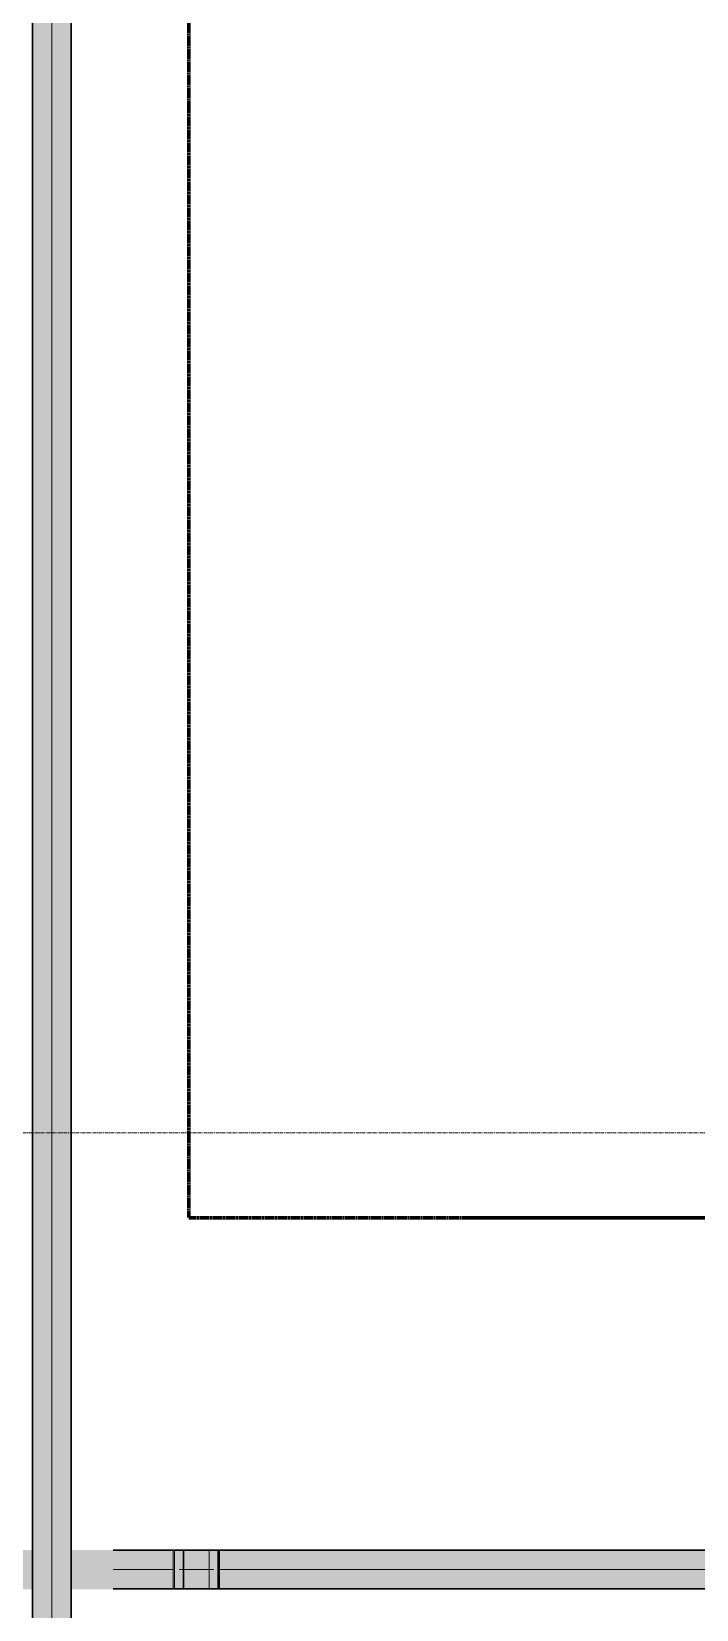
# Model space of a CAD drawing. Header units: millimetres. Extents: x -4948 to 42228, y -4856 to 69378.
# Drawn here: x 25910 to 28442, y 40277 to 46285 of the extents above; entities that cross this region are included whole.
import ezdxf

# ---------------------------------------------------------------- set-up
doc = ezdxf.new("R2010")
doc.units = ezdxf.units.MM
doc.linetypes.add('Линия сетки', pattern=[22.225, 12.7, -3.175, 3.175, -3.175])
doc.linetypes.add('Штрих 3 х 1_5 мм', pattern=[4.5, 3, -1.5])
for name, color, linetype, lineweight in [('A-AREA', 32, 'Continuous', 9), ('A-DETL-THIN', 151, 'Continuous', 13), ('E-CABL-TRAY', 211, 'Continuous', 9), ('E-CABL-TRAY-CNTR', 211, 'Continuous', 9), ('S-GRID', 1, 'Continuous', 30)]:
    doc.layers.add(name, color=color, linetype=linetype, lineweight=lineweight)

# ---------------------------------------------------------------- blocks, each defined once
blk = doc.blocks.new('27ELB-RD-AR-0000-BIM_rvt-1-1 этаж отм_ _0_000 лотки')
at = {"layer": 'A-AREA', "color": 252, "linetype": 'Штрих 3 х 1_5 мм', "lineweight": 70}
for p, q in [((26508.9, 63692.1), (26508.9, 41768.1)), ((26508.9, 41768.1), (28508.9, 41768.1)), ((27583.9, 41768.1), (28508.9, 41768.1))]:
    blk.add_line(p, q, dxfattribs=at)
blk = doc.blocks.new('27ELB-RD-KR2-0000-BIM_rvt-1-1 этаж отм_ _0_000 лотки')
at = {"layer": 'S-GRID', "color": 252, "linetype": 'Линия сетки', "lineweight": 9}
blk.add_line((-4948, 42092.1), (41228.1, 42092.1), dxfattribs=at)
blk = doc.blocks.new('СКС-Угол вертикальный внешний CD 45-S5-Combitech-DKC - СКС-Угол вертикальный внешний CD 45-S5-Combitech-DKC-V192-1 этаж отм_ _0_000 лотки')
at = {"layer": 'E-CABL-TRAY', "lineweight": 13}
for points in [[(26604.5, 40353.8), (26625.2, 40353.8), (26625.2, 40503.8), (26587, 40503.8), (26587, 40353.8), (26595.7, 40353.8)], [(26625.2, 40353.8), (26626.2, 40353.8), (26625.2, 40483)]]:
    blk.add_hatch(color=160, dxfattribs=at).paths.add_polyline_path(points, flags=0)
at = {"layer": 'E-CABL-TRAY', "color": 170}
for p, q in [((26586.3, 40353.8), (26586.3, 40503.8)), ((26586.3, 40503.8), (26587, 40503.8)), ((26587, 40503.8), (26625.2, 40503.8)), ((26625.2, 40503.8), (26626.2, 40503.8)), ((26626.2, 40503.8), (26626.2, 40353.8)), ((26587, 40353.8), (26586.3, 40353.8)), ((26625.2, 40353.8), (26587, 40353.8)), ((26625.2, 40353.8), (26626.2, 40353.8))]:
    blk.add_line(p, q, dxfattribs=at)
blk = doc.blocks.new('СКС-Угол вертикальный внутренний CS 45-S5-Combitech-DKC - СКС-Угол вертикальный внутренний CS 45-S5-Combitech-DKC-V205-1 этаж отм_ _0_000 лотки')
at = {"layer": 'E-CABL-TRAY', "lineweight": 13}
for points in [[(26452.7, 40353.8), (26454, 40353.8), (26454, 40503.8), (26451.1, 40503.8), (26451.1, 40353.8)], [(26488.2, 40356.4), (26488.2, 40501.3), (26454.7, 40501.3), (26454.7, 40356.4)]]:
    blk.add_hatch(color=160, dxfattribs=at).paths.add_polyline_path(points, flags=0)
at = {"layer": 'A-DETL-THIN', "color": 160}
blk.add_line((26490, 40353.8), (26490, 40503.8), dxfattribs=at)
at = {"layer": 'E-CABL-TRAY', "color": 170}
for p, q in [((26450.1, 40353.8), (26450.1, 40503.8)), ((26450.1, 40503.8), (26451.1, 40503.8)), ((26451.1, 40503.8), (26454, 40503.8)), ((26454.7, 40503.8), (26454, 40503.8)), ((26454.7, 40503.8), (26454.7, 40353.8)), ((26451.1, 40353.8), (26450.1, 40353.8)), ((26454, 40353.8), (26451.1, 40353.8)), ((26454, 40353.8), (26454.7, 40353.8))]:
    blk.add_line(p, q, dxfattribs=at)

msp = doc.modelspace()

# ---------------------------------------------------------------- hatches: boundary and pattern name
at = {"layer": 'E-CABL-TRAY', "lineweight": 5}
for color, points in [(3, [(25912.7, 31222.1), (25915.3, 31222.1), (25915.3, 54233), (25912.7, 54233), (25912.7, 31277.3)]), (3, [(25915.3, 31222.1), (26060.2, 31222.1), (26060.2, 54233), (25915.3, 54233), (25915.3, 31277.3)]), (3, [(26060.2, 31222.1), (26062.7, 31222.1), (26062.7, 54233), (26060.2, 54233), (26060.2, 31277.3)]), (5, [(26586.3, 40501.3), (26586.3, 40503.8), (26454.7, 40503.8), (26454.7, 40501.3)]), (5, [(26586.3, 40356.4), (26586.3, 40501.3), (26488.2, 40501.3), (26488.2, 40356.4)]), (5, [(30910.8, 40501.3), (32193.9, 40501.3), (32193.9, 40503.8), (26626.2, 40503.8), (26626.2, 40501.3), (29549.3, 40501.3)]), (5, [(30910.8, 40356.4), (32193.9, 40356.4), (32193.9, 40501.3), (26626.2, 40501.3), (26626.2, 40356.4), (29549.3, 40356.4)]), (5, [(26586.3, 40353.8), (26586.3, 40356.4), (26454.7, 40356.4), (26454.7, 40353.8)]), (5, [(30910.8, 40353.8), (32193.9, 40353.8), (32193.9, 40356.4), (26626.2, 40356.4), (26626.2, 40353.8), (29549.3, 40353.8)])]:
    msp.add_hatch(color=color, dxfattribs=at).paths.add_polyline_path(points, flags=0)
h = msp.add_hatch(color=5, dxfattribs=at)
h.paths.add_polyline_path([(26145.6, 40501.3), (26450.1, 40501.3), (26450.1, 40503.8), (26062.7, 40503.8), (26062.7, 40501.3)], flags=0)
h.paths.add_polyline_path([(25527.4, 40501.3), (25912.7, 40501.3), (25912.7, 40503.8), (25527.4, 40503.8)], flags=0)
h = msp.add_hatch(color=5, dxfattribs=at)
h.paths.add_polyline_path([(25527.4, 40356.4), (25912.7, 40356.4), (25912.7, 40501.3), (25527.4, 40501.3)], flags=0)
h.paths.add_polyline_path([(26062.7, 40356.4), (26450.1, 40356.4), (26450.1, 40501.3), (26062.7, 40501.3)], flags=0)
h = msp.add_hatch(color=5, dxfattribs=at)
h.paths.add_polyline_path([(26145.6, 40353.8), (26450.1, 40353.8), (26450.1, 40356.4), (26062.7, 40356.4), (26062.7, 40353.8)], flags=0)
h.paths.add_polyline_path([(25527.4, 40353.8), (25912.7, 40353.8), (25912.7, 40356.4), (25527.4, 40356.4)], flags=0)

# ---------------------------------------------------------------- linework, layer by layer
at = {"layer": 'A-DETL-THIN', "color": 160}
for p, q in [((26586.3, 40501.3), (26619.8, 40501.3)), ((26619.8, 40501.3), (26619.8, 40356.4)), ((26621.6, 40353.8), (26621.6, 40503.8)), ((26603.9, 40428.8), (26586.3, 40428.8)), ((26619.8, 40356.4), (26586.3, 40356.4))]:
    msp.add_line(p, q, dxfattribs=at)
at = {"layer": 'E-CABL-TRAY', "color": 90}
for p, q in [((25912.7, 31222.1), (25912.7, 54233)), ((25915.3, 31222.1), (25915.3, 54233)), ((26060.2, 31222.1), (26060.2, 54233)), ((26062.7, 31222.1), (26062.7, 54233))]:
    msp.add_line(p, q, dxfattribs=at)
at = {"layer": 'E-CABL-TRAY', "color": 170}
for p, q in [((26450.1, 40503.8), (26221.5, 40503.8)), ((26450.1, 40501.3), (26221.5, 40501.3)), ((26450.1, 40503.8), (26450.1, 40501.3)), ((26454.7, 40501.3), (26454.7, 40503.8)), ((26586.3, 40503.8), (26454.7, 40503.8)), ((26586.3, 40501.3), (26454.7, 40501.3)), ((26488.2, 40356.4), (26488.2, 40501.3)), ((26586.3, 40503.8), (26586.3, 40501.3)), ((26626.2, 40501.3), (26626.2, 40503.8)), ((32193.9, 40503.8), (26626.2, 40503.8)), ((32193.9, 40501.3), (26626.2, 40501.3)), ((26450.1, 40356.4), (26221.5, 40356.4)), ((26450.1, 40353.8), (26221.5, 40353.8)), ((26450.1, 40356.4), (26450.1, 40353.8)), ((26454.7, 40353.8), (26454.7, 40356.4)), ((26586.3, 40356.4), (26454.7, 40356.4)), ((26586.3, 40353.8), (26454.7, 40353.8)), ((26586.3, 40356.4), (26586.3, 40353.8)), ((26626.2, 40353.8), (26626.2, 40356.4)), ((32193.9, 40356.4), (26626.2, 40356.4)), ((32193.9, 40353.8), (26626.2, 40353.8))]:
    msp.add_line(p, q, dxfattribs=at)
at = {"layer": 'E-CABL-TRAY-CNTR', "color": 90}
msp.add_line((25987.7, 31469.2), (25987.7, 54233), dxfattribs=at)
at = {"layer": 'E-CABL-TRAY-CNTR', "color": 170}
for p, q in [((26450.1, 40428.8), (26221.5, 40428.8)), ((26586.3, 40428.8), (26472.3, 40428.8)), ((31946.7, 40428.8), (26626.2, 40428.8))]:
    msp.add_line(p, q, dxfattribs=at)

# ---------------------------------------------------------------- block references
at = {"lineweight": 5}
for name in ['27ELB-RD-KR2-0000-BIM_rvt-1-1 этаж отм_ _0_000 лотки', '27ELB-RD-AR-0000-BIM_rvt-1-1 этаж отм_ _0_000 лотки']:
    msp.add_blockref(name, (0, 0), dxfattribs=at)
at = {"layer": 'E-CABL-TRAY', "color": 160, "lineweight": 13}
msp.add_blockref('СКС-Угол вертикальный внутренний CS 45-S5-Combitech-DKC - СКС-Угол вертикальный внутренний CS 45-S5-Combitech-DKC-V205-1 этаж отм_ _0_000 лотки', (0, 0), dxfattribs=at)
at = {"layer": 'E-CABL-TRAY', "color": 170}
msp.add_blockref('СКС-Угол вертикальный внешний CD 45-S5-Combitech-DKC - СКС-Угол вертикальный внешний CD 45-S5-Combitech-DKC-V192-1 этаж отм_ _0_000 лотки', (0, 0), dxfattribs=at)

doc.saveas('drawing.dxf')
